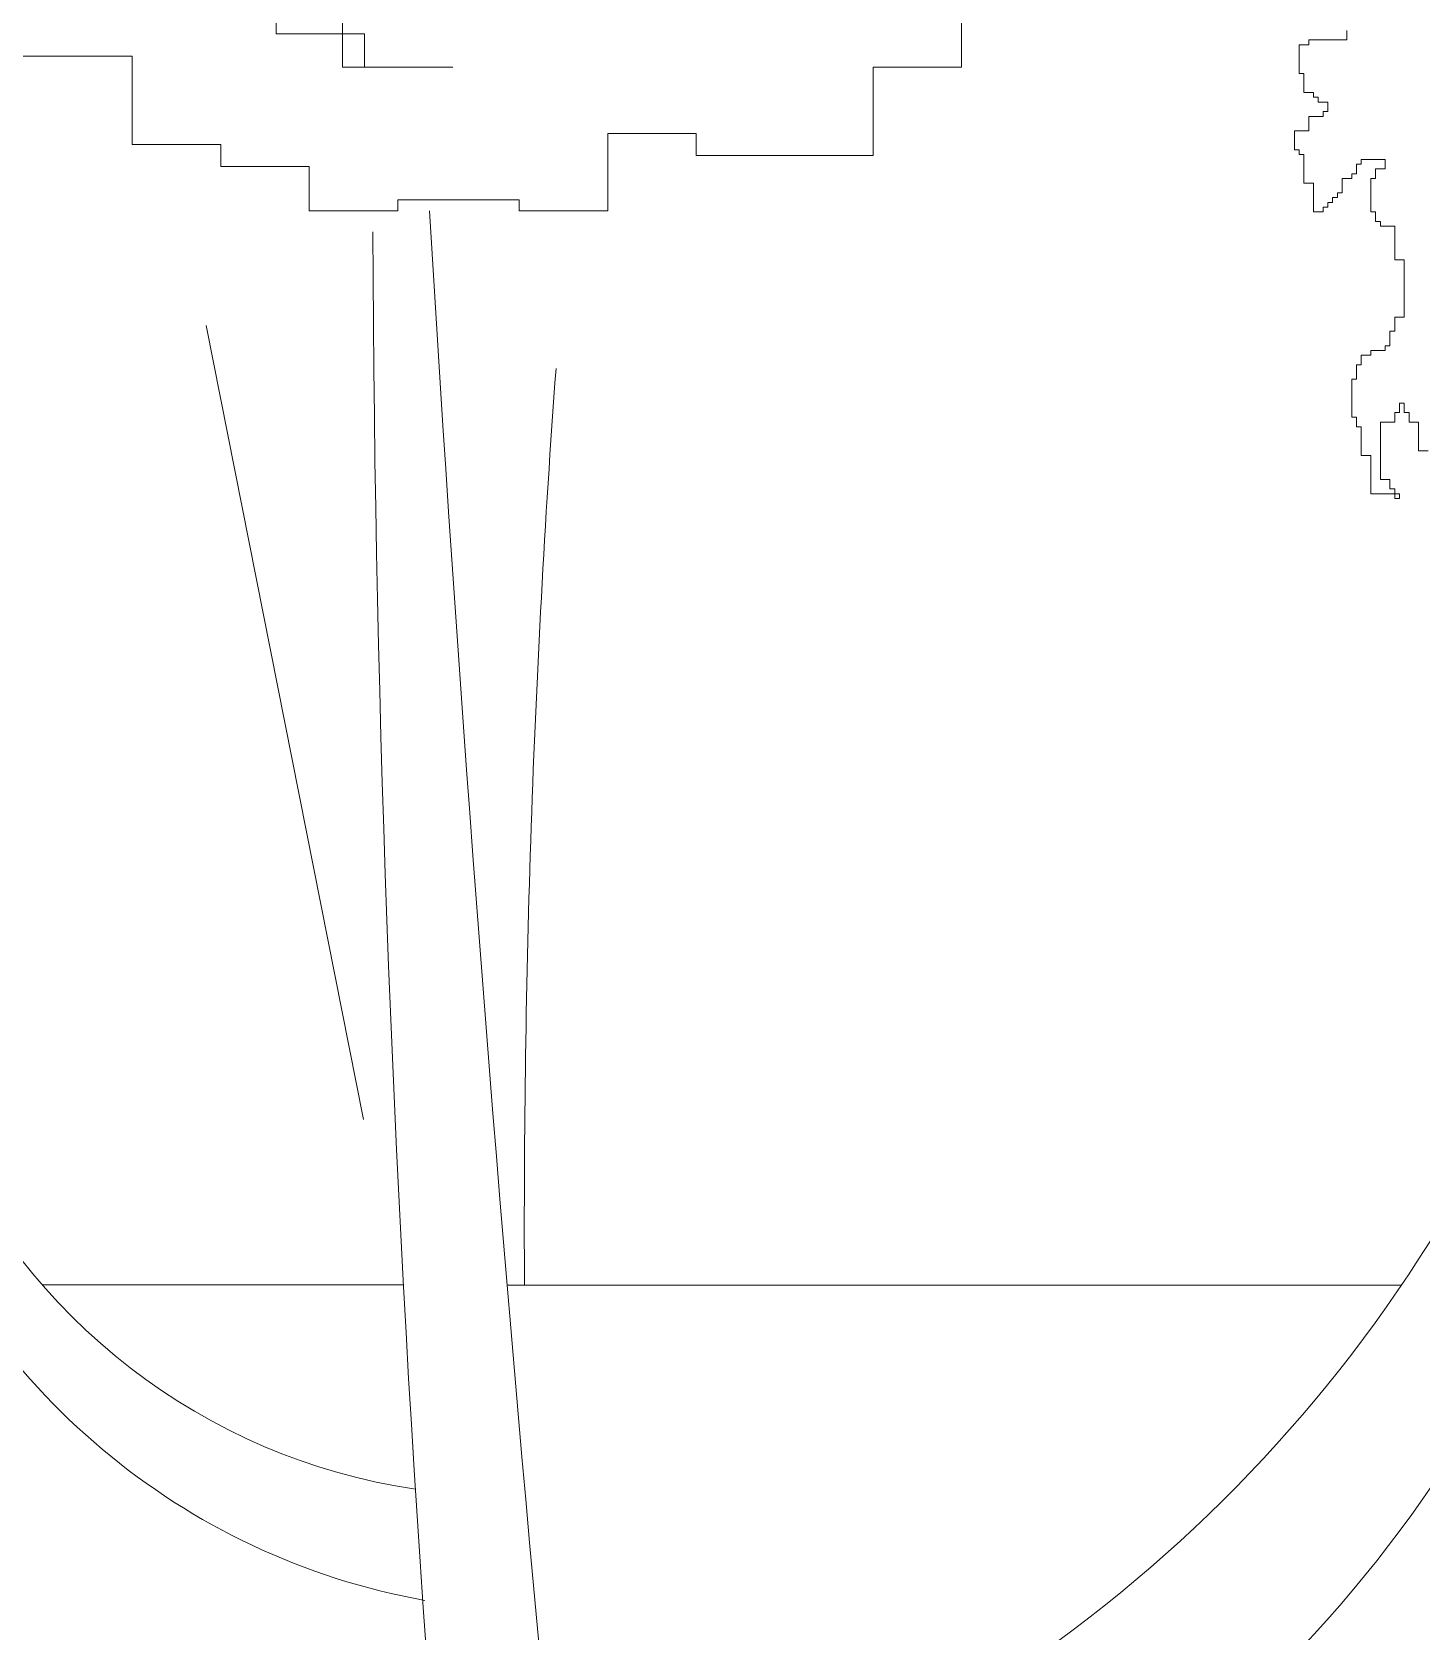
# Model space of a CAD drawing. Header units: millimetres. Extents: x 485872 to 486142, y -52344 to -52207.
# Drawn here: x 486102.271 to 486102.3837, y -52312.8216 to -52312.6919 of the extents above; entities that cross this region are included whole.
import ezdxf

# ---------------------------------------------------------------- set-up
doc = ezdxf.new("R2010")
doc.units = ezdxf.units.MM
doc.header["$LTSCALE"] = 15
doc.layers.add('JJ2', color=3, linetype='Continuous')

# ---------------------------------------------------------------- blocks, each defined once
blk = doc.blocks.new('sf')
at = {"color": 84, "lineweight": 5}
for p, q in [((17883.92, 471463.9), (17883.92, 471487.85)), ((17979.79, 471463.9), (17979.79, 471481.01)), ((17873.64, 471475.87), (17873.64, 471469.03)), ((17873.64, 471469.03), (17887.34, 471469.03)), ((17887.34, 471469.03), (17887.34, 471463.9)), ((18033.53, 471467.36), (18033.53, 471468.1)), ((18033.53, 471468.1), (18039.45, 471468.1)), ((18039.45, 471468.1), (18039.45, 471469.58)), ((17834.27, 471465.61), (17851.39, 471465.61)), ((17851.39, 471465.61), (17851.39, 471451.92)), ((18032.05, 471462.92), (18032.05, 471467.36)), ((18032.05, 471467.36), (18033.53, 471467.36)), ((17901.04, 471463.9), (17883.92, 471463.9)), ((17887.34, 471463.9), (17901.04, 471463.9)), ((17966.1, 471450.21), (17966.1, 471463.9)), ((17966.1, 471463.9), (17979.79, 471463.9)), ((18032.79, 471462.92), (18032.05, 471462.92)), ((18032.79, 471459.97), (18032.79, 471462.92)), ((18034.27, 471459.97), (18032.79, 471459.97)), ((18034.27, 471459.23), (18034.27, 471459.97)), ((18035.01, 471459.23), (18034.27, 471459.23)), ((18035.01, 471458.49), (18035.01, 471459.23)), ((18036.49, 471458.49), (18035.01, 471458.49)), ((18036.49, 471457.01), (18036.49, 471458.49)), ((18033.53, 471456.27), (18035.75, 471456.27)), ((18033.53, 471454.05), (18033.53, 471456.27)), ((18035.75, 471456.27), (18035.75, 471457.01)), ((18035.75, 471457.01), (18036.49, 471457.01)), ((17925.01, 471453.63), (17938.7, 471453.63)), ((17925.01, 471441.66), (17925.01, 471453.63)), ((17938.7, 471453.63), (17938.7, 471450.21)), ((18031.31, 471451.09), (18031.31, 471454.05)), ((18031.31, 471454.05), (18033.53, 471454.05)), ((17851.39, 471451.92), (17865.08, 471451.92)), ((17865.08, 471451.92), (17865.08, 471448.5)), ((18032.05, 471451.09), (18031.31, 471451.09)), ((18032.05, 471450.35), (18032.05, 471451.09)), ((17865.08, 471448.5), (17878.78, 471448.5)), ((17878.78, 471448.5), (17878.78, 471441.66)), ((17938.7, 471450.21), (17966.1, 471450.21)), ((18032.79, 471450.35), (18032.05, 471450.35)), ((18032.79, 471445.92), (18032.79, 471450.35)), ((18041.67, 471448.87), (18040.93, 471448.87)), ((18040.93, 471448.87), (18040.93, 471447.4)), ((18045.37, 471449.61), (18041.67, 471449.61)), ((18041.67, 471449.61), (18041.67, 471448.87)), ((18043.89, 471446.66), (18043.89, 471448.14)), ((18043.89, 471448.14), (18045.37, 471448.14)), ((18045.37, 471448.14), (18045.37, 471449.61)), ((18034.27, 471445.92), (18032.79, 471445.92)), ((18034.27, 471441.48), (18034.27, 471445.92)), ((18040.19, 471446.66), (18038.71, 471446.66)), ((18038.71, 471446.66), (18038.71, 471444.44)), ((18040.93, 471447.4), (18040.19, 471447.4)), ((18040.19, 471447.4), (18040.19, 471446.66)), ((18043.15, 471441.48), (18043.15, 471446.66)), ((18043.15, 471446.66), (18043.89, 471446.66)), ((17892.48, 471441.66), (17892.48, 471443.37)), ((17892.48, 471443.37), (17911.31, 471443.37)), ((17911.31, 471443.37), (17911.31, 471441.66)), ((18037.97, 471443.7), (18037.23, 471443.7)), ((18037.23, 471443.7), (18037.23, 471442.96)), ((18038.71, 471444.44), (18037.97, 471444.44)), ((18037.97, 471444.44), (18037.97, 471443.7)), ((17878.78, 471441.66), (17892.48, 471441.66)), ((17911.31, 471441.66), (17925.01, 471441.66)), ((18035.75, 471441.48), (18034.27, 471441.48)), ((18036.49, 471442.22), (18035.75, 471442.22)), ((18035.75, 471442.22), (18035.75, 471441.48)), ((18037.23, 471442.96), (18036.49, 471442.96)), ((18036.49, 471442.96), (18036.49, 471442.22)), ((18043.89, 471441.48), (18043.15, 471441.48)), ((18043.89, 471440), (18043.89, 471441.48)), ((18044.63, 471440), (18043.89, 471440)), ((18044.63, 471439.26), (18044.63, 471440)), ((18046.85, 471439.26), (18044.63, 471439.26)), ((18046.85, 471434.09), (18046.85, 471439.26)), ((18048.33, 471434.09), (18046.85, 471434.09)), ((18048.33, 471425.21), (18048.33, 471434.09)), ((18046.85, 471425.21), (18048.33, 471425.21)), ((18046.85, 471423), (18046.85, 471425.21)), ((18045.37, 471420.04), (18045.37, 471420.78)), ((18045.37, 471420.78), (18046.11, 471420.78)), ((18046.11, 471420.78), (18046.11, 471423)), ((18046.11, 471423), (18046.85, 471423)), ((18041.67, 471417.82), (18041.67, 471419.3)), ((18041.67, 471419.3), (18043.15, 471419.3)), ((18043.15, 471419.3), (18043.15, 471420.04)), ((18043.15, 471420.04), (18045.37, 471420.04)), ((18040.93, 471415.6), (18040.93, 471417.82)), ((18040.93, 471417.82), (18041.67, 471417.82)), ((18040.19, 471409.69), (18040.19, 471415.6)), ((18040.19, 471415.6), (18040.93, 471415.6)), ((18048.33, 471411.9), (18047.59, 471411.9)), ((18047.59, 471411.9), (18047.59, 471410.43)), ((18048.33, 471410.43), (18048.33, 471411.9)), ((18040.93, 471409.69), (18040.19, 471409.69)), ((18040.93, 471408.21), (18040.93, 471409.69)), ((18046.85, 471408.95), (18044.63, 471408.95)), ((18044.63, 471408.95), (18044.63, 471400.07)), ((18047.59, 471410.43), (18046.85, 471410.43)), ((18046.85, 471410.43), (18046.85, 471408.95)), ((18049.07, 471410.43), (18048.33, 471410.43)), ((18049.07, 471408.95), (18049.07, 471410.43)), ((18050.55, 471408.95), (18049.07, 471408.95)), ((18050.55, 471404.51), (18050.55, 471408.95)), ((18041.67, 471408.21), (18040.93, 471408.21)), ((18041.67, 471403.77), (18041.67, 471408.21)), ((18043.15, 471403.77), (18041.67, 471403.77)), ((18043.15, 471397.86), (18043.15, 471403.77)), ((18052.03, 471404.51), (18050.55, 471404.51)), ((18044.63, 471400.07), (18046.11, 471400.07)), ((18046.11, 471400.07), (18046.11, 471398.6)), ((18046.11, 471398.6), (18046.85, 471398.6)), ((18046.85, 471398.6), (18046.85, 471397.12)), ((18047.59, 471397.86), (18043.15, 471397.86)), ((18046.85, 471397.12), (18047.59, 471397.12)), ((18047.59, 471397.12), (18047.59, 471397.86))]:
    blk.add_line(p, q, dxfattribs=at)
at = {"color": 43, "lineweight": 5}
for centre, radius, start, end in [((24701.72, 471849.47), 6816.53, 183.430024, 187.017115), ((21170.44, 471452.35), 3281.85, 180.24354, 188.18021), ((17862.18, 471401.39), 224.45, 294.4892, 344.2829), ((17882.52, 471360.61), 206.06, 299.772, 353.4655), ((17909.04, 471337.67), 94.89, 203.0672, 261.6209), ((17915.6, 471331.96), 107.08, 200.1112, 259.8206)]:
    blk.add_arc(centre, radius, start, end, dxfattribs=at)
blk = doc.blocks.new('elevation sofa')
at = {"layer": 'JJ2', "color": 4, "lineweight": 5}
for p, q in [((715868.53, -15178.42), (715881.29, -15242.81)), ((715855.24, -15256.23), (715884.54, -15256.23)), ((715892.95, -15256.24), (715965.53, -15256.24))]:
    blk.add_line(p, q, dxfattribs=at)
at = {"layer": 'JJ2', "color": 137, "lineweight": 5}
blk.add_arc((716838.5, -15251.54), 944.15, 175.77054, 180.28478, dxfattribs=at)

msp = doc.modelspace()

# ---------------------------------------------------------------- block references
at = {"lineweight": 5, "xscale": 0.0005240255359560251, "yscale": 0.0005240255359560251, "zscale": 0.0005240255359560251}
msp.add_blockref('sf', (486092.92453, -52559.75383), dxfattribs=at)
at = {"linetype": 'Continuous', "lineweight": 13, "xscale": 0.001, "yscale": 0.001, "zscale": 0.001}
msp.add_blockref('elevation sofa', (485386.41657, -52297.53726), dxfattribs=at)

doc.saveas('drawing.dxf')
